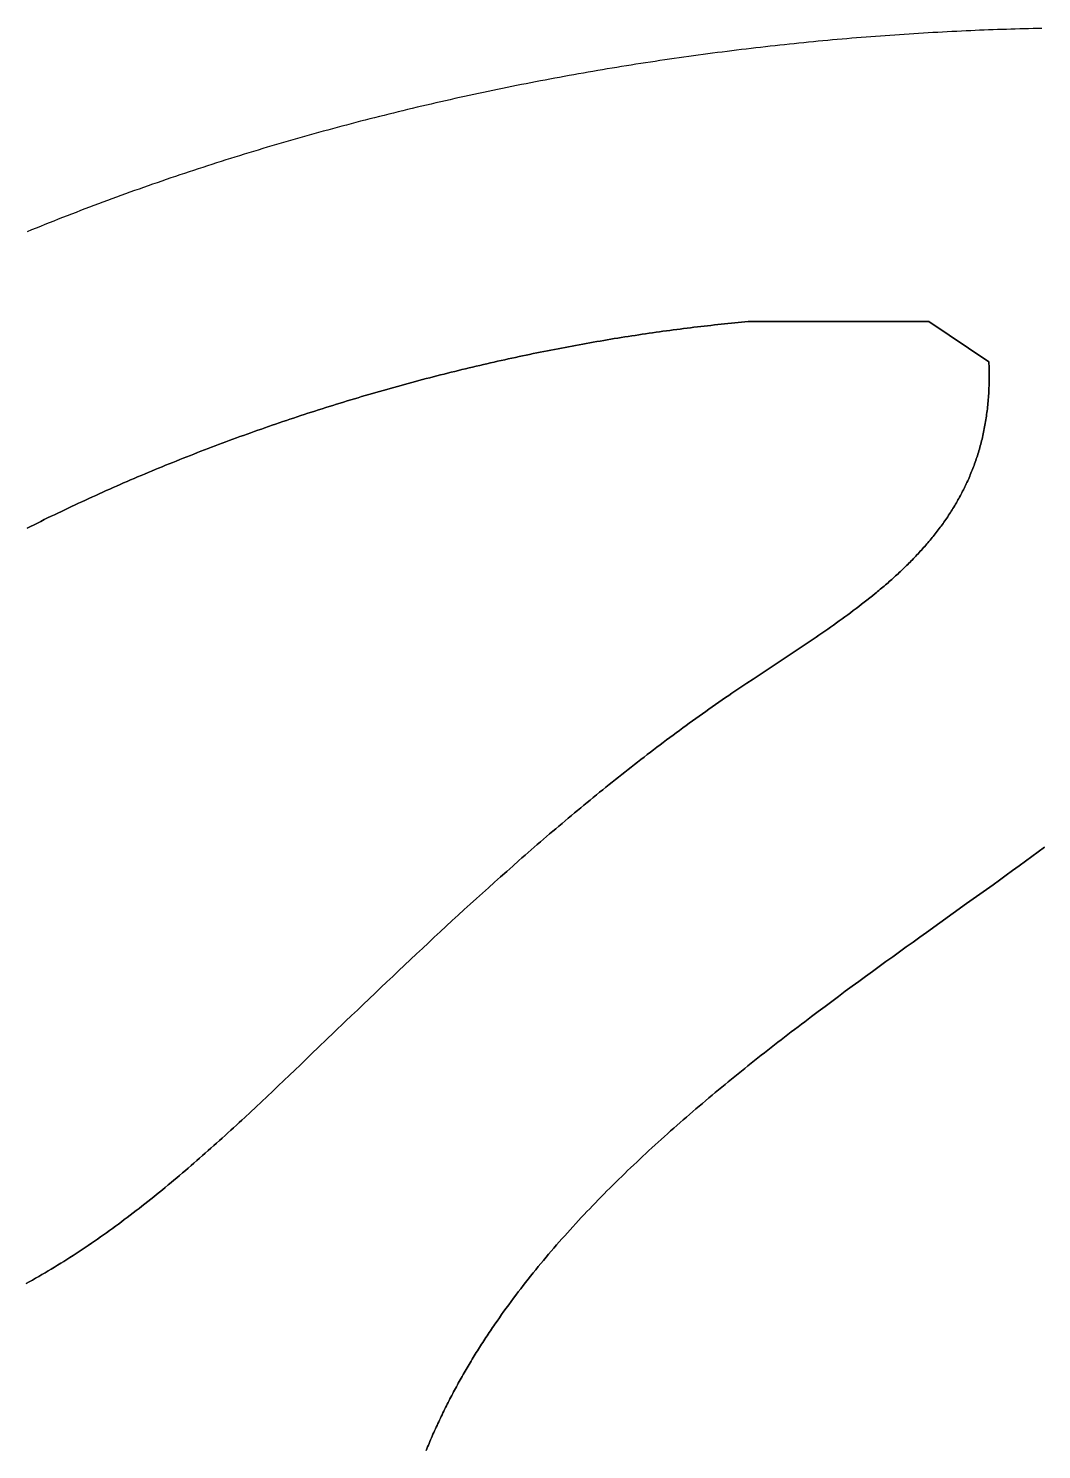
# Model space of a CAD drawing. Header units: millimetres. Extents: x -97041 to 275168, y -12500 to 263793.
# Drawn here: x -53784 to -38942, y 172319 to 193142 of the extents above; entities that cross this region are included whole.
import ezdxf

# ---------------------------------------------------------------- set-up
doc = ezdxf.new("R2010")
doc.units = ezdxf.units.MM
doc.layers.add('CLOSED_AREAS', color=7, linetype='Continuous')
doc.layers.add('REGION_HOLES', color=7, linetype='Continuous')

msp = doc.modelspace()

# ---------------------------------------------------------------- linework, layer by layer
at = {"layer": 'CLOSED_AREAS'}
for points in [[(-38936.128, 193141.562), (-39001.217, 193140.213), (-39066.32, 193138.766), (-39131.438, 193137.219), (-39196.571, 193135.573), (-39261.721, 193133.827), (-39326.885, 193131.983), (-39392.067, 193130.039), (-39457.264, 193127.997), (-39522.479, 193125.855), (-39587.711, 193123.615), (-39652.96, 193121.275), (-39718.227, 193118.837), (-39783.513, 193116.3), (-39848.816, 193113.664), (-39914.139, 193110.929), (-39979.48, 193108.096), (-40044.841, 193105.164), (-40114.583, 193101.927), (-40184.346, 193098.579), (-40254.131, 193095.118), (-40323.936, 193091.545), (-40393.762, 193087.86), (-40463.609, 193084.062), (-40533.474, 193080.152), (-40603.359, 193076.129), (-40673.263, 193071.993), (-40743.184, 193067.745), (-40813.124, 193063.384), (-40883.08, 193058.911), (-40953.053, 193054.325), (-41023.042, 193049.626), (-41093.047, 193044.814), (-41163.067, 193039.889), (-41233.102, 193034.851), (-41303.152, 193029.701), (-41373.215, 193024.437), (-41443.291, 193019.06), (-41513.381, 193013.57), (-41583.482, 193007.967), (-41653.596, 193002.251), (-41723.721, 192996.421), (-41793.857, 192990.478), (-41864.004, 192984.422), (-41934.16, 192978.252), (-42004.326, 192971.968), (-42074.501, 192965.572), (-42144.685, 192959.061), (-42214.876, 192952.437), (-42285.076, 192945.7), (-42355.282, 192938.848), (-42425.495, 192931.883), (-42495.714, 192924.804), (-42565.939, 192917.611), (-42636.17, 192910.305), (-42706.404, 192902.884), (-42776.644, 192895.349), (-42846.887, 192887.701), (-42917.133, 192879.938), (-42987.382, 192872.061), (-43057.633, 192864.07), (-43127.887, 192855.965), (-43198.141, 192847.745), (-43268.397, 192839.411), (-43338.653, 192830.963), (-43408.909, 192822.4), (-43479.165, 192813.723), (-43549.419, 192804.931), (-43619.673, 192796.025), (-43689.924, 192787.004), (-43760.172, 192777.868), (-43830.418, 192768.618), (-43900.661, 192759.253), (-43970.899, 192749.773), (-44041.134, 192740.178), (-44111.363, 192730.468), (-44181.587, 192720.644), (-44251.806, 192710.704), (-44322.018, 192700.65), (-44392.223, 192690.48), (-44462.421, 192680.195), (-44532.612, 192669.795), (-44602.794, 192659.28), (-44672.968, 192648.649), (-44743.133, 192637.903), (-44813.288, 192627.042), (-44883.433, 192616.065), (-44953.567, 192604.973), (-45023.691, 192593.765), (-45093.803, 192582.442), (-45163.903, 192571.003), (-45233.99, 192559.449), (-45304.065, 192547.778), (-45374.126, 192535.992), (-45444.173, 192524.091), (-45514.206, 192512.073), (-45584.224, 192499.939), (-45654.227, 192487.69), (-45724.214, 192475.324), (-45794.185, 192462.843), (-45864.139, 192450.245), (-45934.076, 192437.531), (-46003.995, 192424.701), (-46073.895, 192411.755), (-46143.778, 192398.692), (-46213.641, 192385.514), (-46283.484, 192372.218), (-46353.307, 192358.807), (-46423.11, 192345.279), (-46492.892, 192331.634), (-46562.652, 192317.873), (-46632.39, 192303.995), (-46702.106, 192290), (-46771.799, 192275.889), (-46841.468, 192261.661), (-46911.113, 192247.317), (-46980.734, 192232.855), (-47050.33, 192218.276), (-47119.901, 192203.581), (-47189.446, 192188.768), (-47258.965, 192173.839), (-47328.456, 192158.792), (-47397.921, 192143.629), (-47467.358, 192128.348), (-47536.766, 192112.949), (-47606.146, 192097.434), (-47675.497, 192081.801), (-47744.818, 192066.051), (-47814.109, 192050.184), (-47883.369, 192034.198), (-47952.599, 192018.096), (-48021.797, 192001.876), (-48090.962, 191985.538), (-48160.095, 191969.083), (-48229.196, 191952.509), (-48298.262, 191935.818), (-48367.295, 191919.01), (-48436.293, 191902.083), (-48505.257, 191885.039), (-48574.185, 191867.876), (-48643.077, 191850.596), (-48711.933, 191833.197), (-48780.752, 191815.681), (-48849.534, 191798.046), (-48918.278, 191780.293), (-48986.984, 191762.422), (-49055.651, 191744.433), (-49124.278, 191726.325), (-49192.867, 191708.099), (-49261.414, 191689.754), (-49329.922, 191671.291), (-49398.388, 191652.71), (-49466.813, 191634.01), (-49535.195, 191615.191), (-49603.535, 191596.254), (-49671.832, 191577.198), (-49740.086, 191558.023), (-49808.295, 191538.729), (-49876.46, 191519.317), (-49944.581, 191499.785), (-50012.655, 191480.135), (-50080.684, 191460.365), (-50148.667, 191440.477), (-50216.602, 191420.47), (-50284.491, 191400.343), (-50352.331, 191380.097), (-50420.123, 191359.732), (-50487.867, 191339.248), (-50555.561, 191318.644), (-50623.206, 191297.921), (-50690.8, 191277.078), (-50758.344, 191256.117), (-50825.836, 191235.035), (-50893.277, 191213.834), (-50960.666, 191192.513), (-51028.002, 191171.073), (-51095.285, 191149.513), (-51162.515, 191127.833), (-51229.691, 191106.034), (-51296.812, 191084.114), (-51363.878, 191062.075), (-51430.889, 191039.915), (-51497.844, 191017.636), (-51564.742, 190995.237), (-51631.584, 190972.717), (-51698.368, 190950.078), (-51765.094, 190927.318), (-51831.762, 190904.438), (-51898.372, 190881.438), (-51964.922, 190858.317), (-52031.412, 190835.076), (-52097.842, 190811.715), (-52164.211, 190788.233), (-52230.519, 190764.63), (-52296.766, 190740.907), (-52362.95, 190717.064), (-52429.072, 190693.1), (-52495.131, 190669.015), (-52561.126, 190644.809), (-52627.057, 190620.482), (-52692.924, 190596.035), (-52758.725, 190571.467), (-52824.462, 190546.777), (-52890.132, 190521.967), (-52955.736, 190497.036), (-53021.272, 190471.983), (-53086.742, 190446.81), (-53152.143, 190421.515), (-53217.477, 190396.099), (-53282.741, 190370.562), (-53347.936, 190344.903), (-53413.062, 190319.123), (-53478.117, 190293.222), (-53543.101, 190267.199), (-53608.014, 190241.055), (-53672.856, 190214.789), (-53737.625, 190188.401), (-53802.322, 190161.892)], [(-53819.669, 174752.011), (-53772.883, 174777.672), (-53726.226, 174803.59), (-53679.696, 174829.762), (-53633.292, 174856.185), (-53587.012, 174882.857), (-53540.855, 174909.775), (-53494.82, 174936.938), (-53448.906, 174964.342), (-53403.11, 174991.986), (-53357.432, 175019.866), (-53311.871, 175047.981), (-53266.424, 175076.328), (-53221.09, 175104.904), (-53175.868, 175133.708), (-53130.757, 175162.736), (-53085.755, 175191.986), (-53040.861, 175221.457), (-52996.074, 175251.144), (-52951.392, 175281.047), (-52906.813, 175311.162), (-52862.336, 175341.488), (-52817.961, 175372.021), (-52773.685, 175402.759), (-52729.507, 175433.7), (-52685.426, 175464.841), (-52641.44, 175496.181), (-52597.548, 175527.715), (-52553.749, 175559.443), (-52510.041, 175591.362), (-52466.423, 175623.469), (-52422.893, 175655.762), (-52379.45, 175688.238), (-52336.093, 175720.895), (-52292.82, 175753.73), (-52249.63, 175786.742), (-52206.522, 175819.927), (-52163.493, 175853.283), (-52120.544, 175886.809), (-52077.671, 175920.5), (-52034.875, 175954.356), (-51992.153, 175988.373), (-51949.504, 176022.549), (-51906.927, 176056.881), (-51864.421, 176091.368), (-51821.983, 176126.007), (-51779.613, 176160.795), (-51737.31, 176195.73), (-51695.071, 176230.81), (-51652.895, 176266.031), (-51610.782, 176301.392), (-51568.729, 176336.89), (-51526.736, 176372.523), (-51484.8, 176408.289), (-51442.921, 176444.184), (-51401.097, 176480.207), (-51359.327, 176516.355), (-51317.609, 176552.625), (-51275.942, 176589.016), (-51234.325, 176625.524), (-51192.756, 176662.148), (-51151.233, 176698.884), (-51109.756, 176735.731), (-51068.324, 176772.686), (-51026.933, 176809.747), (-50985.584, 176846.911), (-50944.275, 176884.175), (-50903.004, 176921.538), (-50861.771, 176958.997), (-50820.573, 176996.549), (-50779.409, 177034.192), (-50738.279, 177071.924), (-50697.18, 177109.742), (-50656.111, 177147.643), (-50615.07, 177185.626), (-50533.071, 177261.826), (-50451.169, 177338.322), (-50369.355, 177415.095), (-50287.617, 177492.125), (-50205.944, 177569.392), (-50124.326, 177646.878), (-50042.75, 177724.562), (-49961.206, 177802.426), (-49879.682, 177880.449), (-49798.168, 177958.613), (-49635.125, 178115.285), (-49308.665, 178429.458), (-49137.066, 178594.361), (-49051.146, 178676.799), (-48965.141, 178759.219), (-48879.048, 178841.611), (-48792.864, 178923.969), (-48706.584, 179006.284), (-48620.206, 179088.548), (-48533.726, 179170.754), (-48447.142, 179252.893), (-48360.449, 179334.957), (-48273.645, 179416.939), (-48186.726, 179498.831), (-48099.689, 179580.624), (-48012.53, 179662.311), (-47925.246, 179743.884), (-47837.834, 179825.335), (-47750.291, 179906.655), (-47662.613, 179987.838), (-47574.796, 180068.875), (-47486.838, 180149.758), (-47398.735, 180230.479), (-47310.484, 180311.031), (-47222.082, 180391.405), (-47133.524, 180471.593), (-47044.809, 180551.588), (-46955.932, 180631.381), (-46866.89, 180710.965), (-46777.68, 180790.332), (-46688.298, 180869.473), (-46598.742, 180948.382), (-46553.897, 180987.746), (-46509.008, 181027.049), (-46464.073, 181066.29), (-46419.092, 181105.467), (-46374.065, 181144.581), (-46328.991, 181183.629), (-46283.871, 181222.611), (-46238.702, 181261.525), (-46193.486, 181300.372), (-46148.222, 181339.149), (-46102.909, 181377.856), (-46057.547, 181416.492), (-46012.136, 181455.056), (-45966.674, 181493.546), (-45921.162, 181531.963), (-45875.6, 181570.304), (-45829.986, 181608.569), (-45784.32, 181646.757), (-45738.603, 181684.867), (-45692.833, 181722.898), (-45647.01, 181760.848), (-45601.134, 181798.718), (-45555.204, 181836.506), (-45509.22, 181874.21), (-45463.182, 181911.83), (-45417.089, 181949.366), (-45370.94, 181986.815), (-45324.736, 182024.177), (-45278.475, 182061.452), (-45232.158, 182098.637), (-45185.784, 182135.732), (-45139.352, 182172.736), (-45092.863, 182209.648), (-45046.315, 182246.468), (-44999.708, 182283.193), (-44953.043, 182319.823), (-44906.318, 182356.357), (-44859.533, 182392.795), (-44812.687, 182429.134), (-44765.781, 182465.375), (-44718.814, 182501.515), (-44671.785, 182537.555), (-44624.694, 182573.493), (-44577.541, 182609.327), (-44530.325, 182645.058), (-44483.046, 182680.684), (-44435.703, 182716.205), (-44388.295, 182751.618), (-44340.824, 182786.923), (-44293.287, 182822.12), (-44245.685, 182857.207), (-44198.018, 182892.183), (-44150.284, 182927.047), (-44102.483, 182961.798), (-44054.616, 182996.436), (-44006.681, 183030.958), (-43958.678, 183065.365), (-43910.608, 183099.655), (-43862.468, 183133.828), (-43814.259, 183167.881), (-43765.981, 183201.815), (-43717.633, 183235.628), (-43669.215, 183269.32), (-43620.725, 183302.888), (-43572.165, 183336.333), (-43523.533, 183369.653), (-43479.379, 183399.756), (-43435.173, 183429.761), (-43390.921, 183459.673), (-43346.629, 183489.498), (-43302.305, 183519.241), (-43257.955, 183548.907), (-43169.203, 183608.032), (-43080.428, 183666.915), (-42991.681, 183725.6), (-42814.489, 183842.544), (-42726.149, 183900.89), (-42638.051, 183959.209), (-42550.248, 184017.544), (-42462.793, 184075.938), (-42419.212, 184105.17), (-42375.739, 184134.433), (-42332.379, 184163.732), (-42289.14, 184193.073), (-42246.028, 184222.461), (-42203.049, 184251.901), (-42160.21, 184281.399), (-42117.518, 184310.959), (-42074.98, 184340.588), (-42032.602, 184370.291), (-41990.39, 184400.073), (-41948.353, 184429.939), (-41906.495, 184459.895), (-41864.824, 184489.946), (-41823.346, 184520.098), (-41782.068, 184550.356), (-41740.998, 184580.725), (-41700.14, 184611.21), (-41659.502, 184641.818), (-41619.091, 184672.553), (-41578.914, 184703.421), (-41538.976, 184734.427), (-41499.285, 184765.576), (-41459.846, 184796.875), (-41420.668, 184828.327), (-41381.757, 184859.939), (-41362.403, 184875.807), (-41343.118, 184891.716), (-41323.903, 184907.668), (-41304.759, 184923.663), (-41285.687, 184939.703), (-41266.687, 184955.786), (-41247.76, 184971.915), (-41228.908, 184988.09), (-41210.13, 185004.312), (-41191.428, 185020.581), (-41172.803, 185036.897), (-41154.255, 185053.263), (-41135.786, 185069.677), (-41117.395, 185086.142), (-41099.085, 185102.657), (-41080.855, 185119.224), (-41062.707, 185135.842), (-41044.641, 185152.514), (-41026.658, 185169.238), (-41008.76, 185186.016), (-40990.946, 185202.849), (-40973.218, 185219.738), (-40955.577, 185236.682), (-40938.023, 185253.683), (-40920.558, 185270.742), (-40903.181, 185287.858), (-40885.894, 185305.033), (-40868.698, 185322.267), (-40851.594, 185339.562), (-40834.582, 185356.917), (-40817.663, 185374.333), (-40800.838, 185391.812), (-40784.108, 185409.353), (-40767.474, 185426.958), (-40750.936, 185444.626), (-40734.496, 185462.359), (-40718.154, 185480.158), (-40701.911, 185498.023), (-40685.767, 185515.954), (-40669.725, 185533.953), (-40653.784, 185552.02), (-40637.945, 185570.156), (-40622.21, 185588.361), (-40606.578, 185606.636), (-40591.052, 185624.982), (-40575.631, 185643.399), (-40560.316, 185661.888), (-40545.109, 185680.45), (-40530.01, 185699.086), (-40515.02, 185717.795), (-40500.14, 185736.58), (-40485.371, 185755.44), (-40470.713, 185774.376), (-40456.167, 185793.388), (-40441.735, 185812.478), (-40427.416, 185831.647), (-40413.212, 185850.894), (-40399.124, 185870.22), (-40385.153, 185889.627), (-40371.298, 185909.115), (-40357.562, 185928.684), (-40343.945, 185948.335), (-40330.448, 185968.069), (-40317.071, 185987.886), (-40303.816, 186007.788), (-40290.683, 186027.774), (-40277.673, 186047.846), (-40264.787, 186068.004), (-40252.026, 186088.249), (-40239.39, 186108.581), (-40226.881, 186129.002), (-40214.5, 186149.511), (-40202.246, 186170.11), (-40190.121, 186190.8), (-40178.126, 186211.58), (-40166.262, 186232.451), (-40154.529, 186253.415), (-40142.928, 186274.472), (-40131.461, 186295.622), (-40120.127, 186316.866), (-40108.928, 186338.206), (-40097.865, 186359.64), (-40086.938, 186381.172), (-40076.148, 186402.8), (-40065.497, 186424.525), (-40054.984, 186446.349), (-40044.611, 186468.272), (-40034.379, 186490.294), (-40024.288, 186512.417), (-40014.339, 186534.64), (-40004.533, 186556.965), (-39994.872, 186579.393), (-39985.355, 186601.923), (-39975.983, 186624.557), (-39966.758, 186647.295), (-39957.68, 186670.138), (-39948.75, 186693.087), (-39939.969, 186716.142), (-39931.338, 186739.304), (-39922.858, 186762.574), (-39914.528, 186785.952), (-39906.351, 186809.439), (-39898.327, 186833.035), (-39890.457, 186856.742), (-39882.741, 186880.56), (-39875.181, 186904.489), (-39867.778, 186928.531), (-39860.531, 186952.686), (-39853.443, 186976.955), (-39846.513, 187001.337), (-39839.743, 187025.835), (-39833.134, 187050.449), (-39826.686, 187075.179), (-39820.4, 187100.026), (-39814.277, 187124.99), (-39808.318, 187150.073), (-39802.523, 187175.275), (-39796.894, 187200.597), (-39791.432, 187226.039), (-39786.136, 187251.602), (-39781.009, 187277.287), (-39776.05, 187303.094), (-39771.261, 187329.025), (-39766.643, 187355.079), (-39762.196, 187381.257), (-39757.921, 187407.56), (-39753.819, 187433.99), (-39749.89, 187460.545), (-39746.137, 187487.228), (-39742.559, 187514.039), (-39739.157, 187540.977), (-39735.932, 187568.045), (-39732.885, 187595.243), (-39730.017, 187622.571), (-39727.329, 187650.031), (-39724.821, 187677.622), (-39722.494, 187705.345), (-39720.35, 187733.202), (-39718.388, 187761.192), (-39716.611, 187789.317), (-39715.017, 187817.577), (-39713.61, 187845.973), (-39712.388, 187874.505), (-39711.354, 187903.175), (-39710.507, 187931.982), (-39709.85, 187960.928), (-39709.381, 187990.013), (-39709.104, 188019.237), (-39709.017, 188048.602), (-39709.123, 188078.109), (-39709.421, 188107.757), (-39709.914, 188137.548), (-39710.601, 188167.482), (-39711.483, 188197.559), (-39712.561, 188227.782), (-39713.837, 188258.149), (-40595.166, 188845.702), (-43239.155, 188845.702), (-43288.444, 188841.234), (-43337.794, 188836.664), (-43387.205, 188831.992), (-43436.677, 188827.219), (-43486.208, 188822.343), (-43535.799, 188817.365), (-43585.448, 188812.286), (-43635.155, 188807.105), (-43684.919, 188801.822), (-43734.741, 188796.437), (-43784.618, 188790.95), (-43834.552, 188785.362), (-43884.54, 188779.672), (-43934.583, 188773.88), (-43984.68, 188767.986), (-44034.83, 188761.991), (-44085.033, 188755.894), (-44135.287, 188749.695), (-44185.594, 188743.394), (-44235.952, 188736.992), (-44286.359, 188730.489), (-44336.817, 188723.883), (-44387.324, 188717.176), (-44437.88, 188710.368), (-44488.483, 188703.457), (-44539.134, 188696.446), (-44589.832, 188689.332), (-44640.577, 188682.117), (-44691.367, 188674.801), (-44742.202, 188667.383), (-44793.082, 188659.864), (-44844.005, 188652.243), (-44894.972, 188644.521), (-44945.982, 188636.697), (-44997.034, 188628.772), (-45048.128, 188620.746), (-45099.262, 188612.618), (-45150.438, 188604.388), (-45201.653, 188596.058), (-45252.907, 188587.626), (-45304.2, 188579.092), (-45355.531, 188570.458), (-45406.9, 188561.722), (-45458.305, 188552.885), (-45509.747, 188543.946), (-45561.225, 188534.906), (-45612.737, 188525.765), (-45664.285, 188516.523), (-45715.866, 188507.18), (-45767.481, 188497.735), (-45819.129, 188488.189), (-45870.809, 188478.542), (-45922.521, 188468.794), (-45974.263, 188458.945), (-46026.037, 188448.995), (-46077.84, 188438.943), (-46129.672, 188428.791), (-46181.534, 188418.537), (-46233.423, 188408.183), (-46285.34, 188397.727), (-46337.284, 188387.17), (-46389.254, 188376.513), (-46441.251, 188365.754), (-46493.272, 188354.894), (-46545.318, 188343.934), (-46597.388, 188332.872), (-46649.482, 188321.71), (-46701.599, 188310.446), (-46753.737, 188299.082), (-46805.898, 188287.617), (-46858.08, 188276.051), (-46910.282, 188264.384), (-46962.504, 188252.616), (-47014.746, 188240.748), (-47067.006, 188228.779), (-47119.285, 188216.709), (-47171.581, 188204.538), (-47223.895, 188192.266), (-47276.224, 188179.894), (-47328.57, 188167.421), (-47380.931, 188154.847), (-47433.307, 188142.172), (-47485.696, 188129.397), (-47538.1, 188116.521), (-47590.516, 188103.545), (-47642.945, 188090.468), (-47695.385, 188077.29), (-47747.837, 188064.012), (-47800.299, 188050.633), (-47852.771, 188037.154), (-47905.253, 188023.574), (-47957.743, 188009.893), (-48010.242, 187996.112), (-48062.749, 187982.23), (-48115.262, 187968.248), (-48167.782, 187954.166), (-48220.308, 187939.983), (-48272.84, 187925.699), (-48325.376, 187911.316), (-48377.916, 187896.831), (-48430.46, 187882.247), (-48483.007, 187867.562), (-48535.556, 187852.776), (-48588.107, 187837.89), (-48640.659, 187822.904), (-48693.212, 187807.818), (-48745.766, 187792.631), (-48798.318, 187777.344), (-48850.87, 187761.957), (-48903.42, 187746.469), (-48955.967, 187730.882), (-49008.512, 187715.194), (-49061.053, 187699.405), (-49113.59, 187683.517), (-49166.123, 187667.528), (-49218.65, 187651.44), (-49271.172, 187635.251), (-49323.687, 187618.962), (-49376.196, 187602.573), (-49428.697, 187586.084), (-49481.189, 187569.494), (-49533.673, 187552.805), (-49586.148, 187536.015), (-49638.613, 187519.126), (-49691.068, 187502.136), (-49743.511, 187485.047), (-49795.943, 187467.857), (-49848.362, 187450.568), (-49900.769, 187433.178), (-49953.162, 187415.689), (-50005.542, 187398.1), (-50057.907, 187380.411), (-50110.256, 187362.621), (-50162.59, 187344.732), (-50214.908, 187326.744), (-50267.209, 187308.655), (-50319.492, 187290.466), (-50371.757, 187272.178), (-50424.004, 187253.79), (-50476.231, 187235.302), (-50528.439, 187216.714), (-50580.626, 187198.027), (-50632.792, 187179.239), (-50684.937, 187160.352), (-50737.059, 187141.366), (-50789.159, 187122.279), (-50841.235, 187103.093), (-50893.288, 187083.808), (-50945.316, 187064.422), (-50997.319, 187044.937), (-51049.296, 187025.353), (-51101.247, 187005.668), (-51153.171, 186985.885), (-51205.068, 186966.001), (-51256.936, 186946.018), (-51308.777, 186925.936), (-51360.587, 186905.754), (-51412.369, 186885.472), (-51464.119, 186865.091), (-51515.839, 186844.611), (-51567.528, 186824.031), (-51619.184, 186803.352), (-51670.807, 186782.573), (-51722.398, 186761.695), (-51773.954, 186740.717), (-51825.476, 186719.64), (-51876.963, 186698.464), (-51928.414, 186677.188), (-51979.829, 186655.813), (-52031.208, 186634.338), (-52082.549, 186612.765), (-52133.852, 186591.092), (-52185.116, 186569.319), (-52236.341, 186547.448), (-52287.527, 186525.477), (-52338.672, 186503.407), (-52389.777, 186481.238), (-52440.84, 186458.97), (-52491.861, 186436.602), (-52542.839, 186414.135), (-52593.774, 186391.569), (-52644.665, 186368.904), (-52695.512, 186346.14), (-52746.314, 186323.277), (-52797.07, 186300.315), (-52847.781, 186277.253), (-52898.444, 186254.093), (-52949.06, 186230.833), (-52999.628, 186207.475), (-53050.148, 186184.017), (-53100.619, 186160.461), (-53151.04, 186136.805), (-53201.41, 186113.051), (-53251.73, 186089.197), (-53301.999, 186065.245), (-53352.215, 186041.193), (-53402.379, 186017.043), (-53452.49, 185992.794), (-53502.547, 185968.446), (-53552.55, 185944), (-53602.498, 185919.454), (-53652.39, 185894.809), (-53702.226, 185870.066), (-53752.005, 185845.224), (-53801.728, 185820.283)], [(-38897.906, 181143.584), (-38990.769, 181075.457), (-39084.104, 181007.222), (-39177.893, 180938.876), (-39272.119, 180870.412), (-39366.763, 180801.827), (-39461.808, 180733.115), (-39557.236, 180664.271), (-39653.029, 180595.291), (-39749.169, 180526.169), (-39845.639, 180456.902), (-40039.495, 180317.908), (-40234.454, 180178.27), (-40430.374, 180037.95), (-40627.111, 179896.908), (-40725.742, 179826.104), (-40824.523, 179755.105), (-40923.438, 179683.907), (-41022.468, 179612.503), (-41121.595, 179540.89), (-41220.802, 179469.062), (-41320.07, 179397.015), (-41419.382, 179324.743), (-41518.72, 179252.242), (-41618.066, 179179.507), (-41717.402, 179106.533), (-41816.711, 179033.315), (-41915.974, 178959.848), (-42015.174, 178886.128), (-42114.293, 178812.149), (-42213.312, 178737.907), (-42312.215, 178663.397), (-42361.617, 178626.039), (-42410.983, 178588.613), (-42460.311, 178551.117), (-42509.599, 178513.551), (-42558.844, 178475.915), (-42608.044, 178438.207), (-42657.197, 178400.427), (-42706.301, 178362.575), (-42755.353, 178324.649), (-42804.352, 178286.649), (-42853.294, 178248.576), (-42902.179, 178210.427), (-42951.003, 178172.202), (-42999.764, 178133.902), (-43048.46, 178095.524), (-43097.089, 178057.069), (-43145.649, 178018.537), (-43194.137, 177979.925), (-43242.551, 177941.234), (-43290.89, 177902.463), (-43339.15, 177863.612), (-43387.329, 177824.68), (-43435.426, 177785.666), (-43483.437, 177746.569), (-43531.362, 177707.39), (-43579.197, 177668.127), (-43626.94, 177628.78), (-43674.589, 177589.348), (-43722.142, 177549.831), (-43769.597, 177510.228), (-43816.951, 177470.538), (-43864.203, 177430.761), (-43911.349, 177390.897), (-43958.388, 177350.943), (-44005.317, 177310.901), (-44052.135, 177270.769), (-44098.839, 177230.547), (-44145.426, 177190.234), (-44191.895, 177149.83), (-44238.244, 177109.333), (-44284.469, 177068.744), (-44330.569, 177028.062), (-44376.542, 176987.285), (-44422.385, 176946.414), (-44468.096, 176905.448), (-44513.674, 176864.386), (-44559.115, 176823.228), (-44604.417, 176781.973), (-44649.579, 176740.62), (-44694.597, 176699.17), (-44739.471, 176657.62), (-44784.197, 176615.971), (-44828.773, 176574.222), (-44873.197, 176532.372), (-44917.467, 176490.421), (-44961.581, 176448.368), (-45005.536, 176406.213), (-45049.331, 176363.955), (-45092.962, 176321.593), (-45136.428, 176279.126), (-45179.726, 176236.555), (-45222.855, 176193.878), (-45265.811, 176151.096), (-45308.593, 176108.206), (-45351.199, 176065.209), (-45393.626, 176022.104), (-45435.873, 175978.891), (-45477.936, 175935.569), (-45519.813, 175892.136), (-45561.503, 175848.594), (-45603.003, 175804.94), (-45644.311, 175761.175), (-45685.425, 175717.297), (-45726.342, 175673.307), (-45767.061, 175629.203), (-45807.578, 175584.985), (-45847.892, 175540.653), (-45888.001, 175496.205), (-45927.902, 175451.641), (-45967.593, 175406.961), (-46007.072, 175362.164), (-46046.336, 175317.249), (-46085.384, 175272.216), (-46124.213, 175227.064), (-46162.821, 175181.792), (-46201.205, 175136.4), (-46239.364, 175090.887), (-46277.295, 175045.253), (-46314.997, 174999.497), (-46352.466, 174953.619), (-46389.7, 174907.617), (-46426.698, 174861.492), (-46463.456, 174815.242), (-46499.974, 174768.867), (-46536.248, 174722.366), (-46572.277, 174675.739), (-46608.057, 174628.985), (-46643.588, 174582.104), (-46678.866, 174535.095), (-46713.89, 174487.957), (-46748.657, 174440.69), (-46783.165, 174393.292), (-46817.411, 174345.765), (-46851.394, 174298.106), (-46885.112, 174250.315), (-46918.561, 174202.392), (-46951.74, 174154.337), (-46968.228, 174130.259), (-46984.647, 174106.147), (-47000.998, 174082.002), (-47017.279, 174057.823), (-47033.492, 174033.611), (-47049.635, 174009.365), (-47065.708, 173985.085), (-47081.711, 173960.771), (-47097.644, 173936.423), (-47113.506, 173912.041), (-47129.297, 173887.625), (-47145.017, 173863.175), (-47160.666, 173838.69), (-47176.243, 173814.171), (-47191.748, 173789.618), (-47207.18, 173765.03), (-47222.54, 173740.407), (-47237.827, 173715.75), (-47253.042, 173691.058), (-47268.182, 173666.331), (-47283.249, 173641.569), (-47298.242, 173616.772), (-47313.161, 173591.94), (-47328.005, 173567.073), (-47342.775, 173542.171), (-47357.469, 173517.233), (-47372.088, 173492.26), (-47386.632, 173467.252), (-47401.099, 173442.208), (-47415.49, 173417.128), (-47429.805, 173392.013), (-47444.043, 173366.862), (-47458.204, 173341.675), (-47472.288, 173316.452), (-47486.294, 173291.194), (-47500.223, 173265.899), (-47514.073, 173240.568), (-47527.844, 173215.201), (-47541.538, 173189.797), (-47555.152, 173164.357), (-47568.686, 173138.881), (-47582.142, 173113.369), (-47595.517, 173087.819), (-47608.812, 173062.233), (-47622.027, 173036.61), (-47635.162, 173010.951), (-47648.215, 172985.254), (-47661.187, 172959.521), (-47674.078, 172933.75), (-47686.887, 172907.943), (-47699.614, 172882.098), (-47712.258, 172856.216), (-47724.82, 172830.296), (-47737.299, 172804.339), (-47749.695, 172778.345), (-47762.008, 172752.313), (-47774.236, 172726.243), (-47786.381, 172700.136), (-47798.442, 172673.99), (-47810.417, 172647.807), (-47822.309, 172621.586), (-47834.114, 172595.327), (-47845.835, 172569.03), (-47857.47, 172542.694), (-47869.019, 172516.32), (-47880.481, 172489.908), (-47891.858, 172463.458), (-47903.147, 172436.969), (-47914.349, 172410.441), (-47925.464, 172383.875), (-47936.492, 172357.27), (-47947.431, 172330.626), (-47958.282, 172303.943)]]:
    msp.add_lwpolyline(points, dxfattribs=at)
at = {"layer": 'REGION_HOLES'}
for points in [[(-53801.728, 185820.283), (-53752.005, 185845.224), (-53702.226, 185870.066), (-53652.39, 185894.809), (-53602.498, 185919.454), (-53552.55, 185944), (-53502.547, 185968.446), (-53452.49, 185992.794), (-53402.379, 186017.043), (-53352.215, 186041.193), (-53301.999, 186065.245), (-53251.73, 186089.197), (-53201.41, 186113.051), (-53151.04, 186136.805), (-53100.619, 186160.461), (-53050.148, 186184.017), (-52999.628, 186207.475), (-52949.06, 186230.833), (-52898.444, 186254.093), (-52847.781, 186277.253), (-52797.07, 186300.315), (-52746.314, 186323.277), (-52695.512, 186346.14), (-52644.665, 186368.904), (-52593.774, 186391.569), (-52542.839, 186414.135), (-52491.861, 186436.602), (-52440.84, 186458.97), (-52389.777, 186481.238), (-52338.672, 186503.407), (-52287.527, 186525.477), (-52236.341, 186547.448), (-52185.116, 186569.319), (-52133.852, 186591.092), (-52082.549, 186612.765), (-52031.208, 186634.338), (-51979.829, 186655.813), (-51928.414, 186677.188), (-51876.963, 186698.464), (-51825.476, 186719.64), (-51773.954, 186740.717), (-51722.398, 186761.695), (-51670.807, 186782.573), (-51619.184, 186803.352), (-51567.528, 186824.031), (-51515.839, 186844.611), (-51464.119, 186865.091), (-51412.369, 186885.472), (-51360.587, 186905.754), (-51308.777, 186925.936), (-51256.936, 186946.018), (-51205.068, 186966.001), (-51153.171, 186985.885), (-51101.247, 187005.668), (-51049.296, 187025.353), (-50997.319, 187044.937), (-50945.316, 187064.422), (-50893.288, 187083.808), (-50841.235, 187103.093), (-50789.159, 187122.279), (-50737.059, 187141.366), (-50684.937, 187160.352), (-50632.792, 187179.239), (-50580.626, 187198.027), (-50528.439, 187216.714), (-50476.231, 187235.302), (-50424.004, 187253.79), (-50371.757, 187272.178), (-50319.492, 187290.466), (-50267.209, 187308.655), (-50214.908, 187326.744), (-50162.59, 187344.732), (-50110.256, 187362.621), (-50057.907, 187380.411), (-50005.542, 187398.1), (-49953.162, 187415.689), (-49900.769, 187433.178), (-49848.362, 187450.568), (-49795.943, 187467.857), (-49743.511, 187485.047), (-49691.068, 187502.136), (-49638.613, 187519.126), (-49586.148, 187536.015), (-49533.673, 187552.805), (-49481.189, 187569.494), (-49428.697, 187586.084), (-49376.196, 187602.573), (-49323.687, 187618.962), (-49271.172, 187635.251), (-49218.65, 187651.44), (-49166.123, 187667.528), (-49113.59, 187683.517), (-49061.053, 187699.405), (-49008.512, 187715.194), (-48955.967, 187730.882), (-48903.42, 187746.469), (-48850.87, 187761.957), (-48798.318, 187777.344), (-48745.766, 187792.631), (-48693.212, 187807.818), (-48640.659, 187822.904), (-48588.107, 187837.89), (-48535.556, 187852.776), (-48483.007, 187867.562), (-48430.46, 187882.247), (-48377.916, 187896.831), (-48325.376, 187911.316), (-48272.84, 187925.699), (-48220.308, 187939.983), (-48167.782, 187954.166), (-48115.262, 187968.248), (-48062.749, 187982.23), (-48010.242, 187996.112), (-47957.743, 188009.893), (-47905.253, 188023.574), (-47852.771, 188037.154), (-47800.299, 188050.633), (-47747.837, 188064.012), (-47695.385, 188077.29), (-47642.945, 188090.468), (-47590.516, 188103.545), (-47538.1, 188116.521), (-47485.696, 188129.397), (-47433.307, 188142.172), (-47380.931, 188154.847), (-47328.57, 188167.421), (-47276.224, 188179.894), (-47223.895, 188192.266), (-47171.581, 188204.538), (-47119.285, 188216.709), (-47067.006, 188228.779), (-47014.746, 188240.748), (-46962.504, 188252.616), (-46910.282, 188264.384), (-46858.08, 188276.051), (-46805.898, 188287.617), (-46753.737, 188299.082), (-46701.599, 188310.446), (-46649.482, 188321.71), (-46597.388, 188332.872), (-46545.318, 188343.934), (-46493.272, 188354.894), (-46441.251, 188365.754), (-46389.254, 188376.513), (-46337.284, 188387.17), (-46285.34, 188397.727), (-46233.423, 188408.183), (-46181.534, 188418.537), (-46129.672, 188428.791), (-46077.84, 188438.943), (-46026.037, 188448.995), (-45974.263, 188458.945), (-45922.521, 188468.794), (-45870.809, 188478.542), (-45819.129, 188488.189), (-45767.481, 188497.735), (-45715.866, 188507.18), (-45664.285, 188516.523), (-45612.737, 188525.765), (-45561.225, 188534.906), (-45509.747, 188543.946), (-45458.305, 188552.885), (-45406.9, 188561.722), (-45355.531, 188570.458), (-45304.2, 188579.092), (-45252.907, 188587.626), (-45201.653, 188596.058), (-45150.438, 188604.388), (-45099.262, 188612.618), (-45048.128, 188620.746), (-44997.034, 188628.772), (-44945.982, 188636.697), (-44894.972, 188644.521), (-44844.005, 188652.243), (-44793.082, 188659.864), (-44742.202, 188667.383), (-44691.367, 188674.801), (-44640.577, 188682.117), (-44589.832, 188689.332), (-44539.134, 188696.446), (-44488.483, 188703.457), (-44437.88, 188710.368), (-44387.324, 188717.176), (-44336.817, 188723.883), (-44286.359, 188730.489), (-44235.952, 188736.992), (-44185.594, 188743.394), (-44135.287, 188749.695), (-44085.033, 188755.894), (-44034.83, 188761.991), (-43984.68, 188767.986), (-43934.583, 188773.88), (-43884.54, 188779.672), (-43834.552, 188785.362), (-43784.618, 188790.95), (-43734.741, 188796.437), (-43684.919, 188801.822), (-43635.155, 188807.105), (-43585.448, 188812.286), (-43535.799, 188817.365), (-43486.208, 188822.343), (-43436.677, 188827.219), (-43387.205, 188831.992), (-43337.794, 188836.664), (-43288.444, 188841.234), (-43239.155, 188845.702), (-40595.166, 188845.702), (-39713.837, 188258.149), (-39712.561, 188227.782), (-39711.483, 188197.559), (-39710.601, 188167.482), (-39709.914, 188137.548), (-39709.421, 188107.757), (-39709.123, 188078.109), (-39709.017, 188048.602), (-39709.104, 188019.237), (-39709.381, 187990.013), (-39709.85, 187960.928), (-39710.507, 187931.982), (-39711.354, 187903.175), (-39712.388, 187874.505), (-39713.61, 187845.973), (-39715.017, 187817.577), (-39716.611, 187789.317), (-39718.388, 187761.192), (-39720.35, 187733.202), (-39722.494, 187705.345), (-39724.821, 187677.622), (-39727.329, 187650.031), (-39730.017, 187622.571), (-39732.885, 187595.243), (-39735.932, 187568.045), (-39739.157, 187540.977), (-39742.559, 187514.039), (-39746.137, 187487.228), (-39749.89, 187460.545), (-39753.819, 187433.99), (-39757.921, 187407.56), (-39762.196, 187381.257), (-39766.643, 187355.079), (-39771.261, 187329.025), (-39776.05, 187303.094), (-39781.009, 187277.287), (-39786.136, 187251.602), (-39791.432, 187226.039), (-39796.894, 187200.597), (-39802.523, 187175.275), (-39808.318, 187150.073), (-39814.277, 187124.99), (-39820.4, 187100.026), (-39826.686, 187075.179), (-39833.134, 187050.449), (-39839.743, 187025.835), (-39846.513, 187001.337), (-39853.443, 186976.955), (-39860.531, 186952.686), (-39867.778, 186928.531), (-39875.181, 186904.489), (-39882.741, 186880.56), (-39890.457, 186856.742), (-39898.327, 186833.035), (-39906.351, 186809.439), (-39914.528, 186785.952), (-39922.858, 186762.574), (-39931.338, 186739.304), (-39939.969, 186716.142), (-39948.75, 186693.087), (-39957.68, 186670.138), (-39966.758, 186647.295), (-39975.983, 186624.557), (-39985.355, 186601.923), (-39994.872, 186579.393), (-40004.533, 186556.965), (-40014.339, 186534.64), (-40024.288, 186512.417), (-40034.379, 186490.294), (-40044.611, 186468.272), (-40054.984, 186446.349), (-40065.497, 186424.525), (-40076.148, 186402.8), (-40086.938, 186381.172), (-40097.865, 186359.64), (-40108.928, 186338.206), (-40120.127, 186316.866), (-40131.461, 186295.622), (-40142.928, 186274.472), (-40154.529, 186253.415), (-40166.262, 186232.451), (-40178.126, 186211.58), (-40190.121, 186190.8), (-40202.246, 186170.11), (-40214.5, 186149.511), (-40226.881, 186129.002), (-40239.39, 186108.581), (-40252.026, 186088.249), (-40264.787, 186068.004), (-40277.673, 186047.846), (-40290.683, 186027.774), (-40303.816, 186007.788), (-40317.071, 185987.886), (-40330.448, 185968.069), (-40343.945, 185948.335), (-40357.562, 185928.684), (-40371.298, 185909.115), (-40385.153, 185889.627), (-40399.124, 185870.22), (-40413.212, 185850.894), (-40427.416, 185831.647), (-40441.735, 185812.478), (-40456.167, 185793.388), (-40470.713, 185774.376), (-40485.371, 185755.44), (-40500.14, 185736.58), (-40515.02, 185717.795), (-40530.01, 185699.086), (-40545.109, 185680.45), (-40560.316, 185661.888), (-40575.631, 185643.399), (-40591.052, 185624.982), (-40606.578, 185606.636), (-40622.21, 185588.361), (-40637.945, 185570.156), (-40653.784, 185552.02), (-40669.725, 185533.953), (-40685.767, 185515.954), (-40701.911, 185498.023), (-40718.154, 185480.158), (-40734.496, 185462.359), (-40750.936, 185444.626), (-40767.474, 185426.958), (-40784.108, 185409.353), (-40800.838, 185391.812), (-40817.663, 185374.333), (-40834.582, 185356.917), (-40851.594, 185339.562), (-40868.698, 185322.267), (-40885.894, 185305.033), (-40903.181, 185287.858), (-40920.558, 185270.742), (-40938.023, 185253.683), (-40955.577, 185236.682), (-40973.218, 185219.738), (-40990.946, 185202.849), (-41008.76, 185186.016), (-41026.658, 185169.238), (-41044.641, 185152.514), (-41062.707, 185135.842), (-41080.855, 185119.224), (-41099.085, 185102.657), (-41117.395, 185086.142), (-41135.786, 185069.677), (-41154.255, 185053.263), (-41172.803, 185036.897), (-41191.428, 185020.581), (-41210.13, 185004.312), (-41228.908, 184988.09), (-41247.76, 184971.915), (-41266.687, 184955.786), (-41285.687, 184939.703), (-41304.759, 184923.663), (-41323.903, 184907.668), (-41343.118, 184891.716), (-41362.403, 184875.807), (-41381.757, 184859.939), (-41420.668, 184828.327), (-41459.846, 184796.875), (-41499.285, 184765.576), (-41538.976, 184734.427), (-41578.914, 184703.421), (-41619.091, 184672.553), (-41659.502, 184641.818), (-41700.14, 184611.21), (-41740.998, 184580.725), (-41782.068, 184550.356), (-41823.346, 184520.098), (-41864.824, 184489.946), (-41906.495, 184459.895), (-41948.353, 184429.939), (-41990.39, 184400.073), (-42032.602, 184370.291), (-42074.98, 184340.588), (-42117.518, 184310.959), (-42160.21, 184281.399), (-42203.049, 184251.901), (-42246.028, 184222.461), (-42289.14, 184193.073), (-42332.379, 184163.732), (-42375.739, 184134.433), (-42419.212, 184105.17), (-42462.793, 184075.938), (-42550.248, 184017.544), (-42638.051, 183959.209), (-42726.149, 183900.89), (-42814.489, 183842.544), (-42991.681, 183725.6), (-43080.428, 183666.915), (-43169.203, 183608.032), (-43257.955, 183548.907), (-43302.305, 183519.241), (-43346.629, 183489.498), (-43390.921, 183459.673), (-43435.173, 183429.761), (-43479.379, 183399.756), (-43523.533, 183369.653), (-43572.165, 183336.333), (-43620.725, 183302.888), (-43669.215, 183269.32), (-43717.633, 183235.628), (-43765.981, 183201.815), (-43814.259, 183167.881), (-43862.468, 183133.828), (-43910.608, 183099.655), (-43958.678, 183065.365), (-44006.681, 183030.958), (-44054.616, 182996.436), (-44102.483, 182961.798), (-44150.284, 182927.047), (-44198.018, 182892.183), (-44245.685, 182857.207), (-44293.287, 182822.12), (-44340.824, 182786.923), (-44388.295, 182751.618), (-44435.703, 182716.205), (-44483.046, 182680.684), (-44530.325, 182645.058), (-44577.541, 182609.327), (-44624.694, 182573.493), (-44671.785, 182537.555), (-44718.814, 182501.515), (-44765.781, 182465.375), (-44812.687, 182429.134), (-44859.533, 182392.795), (-44906.318, 182356.357), (-44953.043, 182319.823), (-44999.708, 182283.193), (-45046.315, 182246.468), (-45092.863, 182209.648), (-45139.352, 182172.736), (-45185.784, 182135.732), (-45232.158, 182098.637), (-45278.475, 182061.452), (-45324.736, 182024.177), (-45370.94, 181986.815), (-45417.089, 181949.366), (-45463.182, 181911.83), (-45509.22, 181874.21), (-45555.204, 181836.506), (-45601.134, 181798.718), (-45647.01, 181760.848), (-45692.833, 181722.898), (-45738.603, 181684.867), (-45784.32, 181646.757), (-45829.986, 181608.569), (-45875.6, 181570.304), (-45921.162, 181531.963), (-45966.674, 181493.546), (-46012.136, 181455.056), (-46057.547, 181416.492), (-46102.909, 181377.856), (-46148.222, 181339.149), (-46193.486, 181300.372), (-46238.702, 181261.525), (-46283.871, 181222.611), (-46328.991, 181183.629), (-46374.065, 181144.581), (-46419.092, 181105.467), (-46464.073, 181066.29), (-46509.008, 181027.049), (-46553.897, 180987.746), (-46598.742, 180948.382), (-46688.298, 180869.473), (-46777.68, 180790.332), (-46866.89, 180710.965), (-46955.932, 180631.381), (-47044.809, 180551.588), (-47133.524, 180471.593), (-47222.082, 180391.405), (-47310.484, 180311.031), (-47398.735, 180230.479), (-47486.838, 180149.758), (-47574.796, 180068.875), (-47662.613, 179987.838), (-47750.291, 179906.655), (-47837.834, 179825.335), (-47925.246, 179743.884), (-48012.53, 179662.311), (-48099.689, 179580.624), (-48186.726, 179498.831), (-48273.645, 179416.939), (-48360.449, 179334.957), (-48447.142, 179252.893), (-48533.726, 179170.754), (-48620.206, 179088.548), (-48706.584, 179006.284), (-48792.864, 178923.969), (-48879.048, 178841.611), (-48965.141, 178759.219), (-49051.146, 178676.799), (-49137.066, 178594.361), (-49308.665, 178429.458), (-49635.125, 178115.285), (-49798.168, 177958.613), (-49879.682, 177880.449), (-49961.206, 177802.426), (-50042.75, 177724.562), (-50124.326, 177646.878), (-50205.944, 177569.392), (-50287.617, 177492.125), (-50369.355, 177415.095), (-50451.169, 177338.322), (-50533.071, 177261.826), (-50615.07, 177185.626), (-50656.111, 177147.643), (-50697.18, 177109.742), (-50738.279, 177071.924), (-50779.409, 177034.192), (-50820.573, 176996.549), (-50861.771, 176958.997), (-50903.004, 176921.538), (-50944.275, 176884.175), (-50985.584, 176846.911), (-51026.933, 176809.747), (-51068.324, 176772.686), (-51109.756, 176735.731), (-51151.233, 176698.884), (-51192.756, 176662.148), (-51234.325, 176625.524), (-51275.942, 176589.016), (-51317.609, 176552.625), (-51359.327, 176516.355), (-51401.097, 176480.207), (-51442.921, 176444.184), (-51484.8, 176408.289), (-51526.736, 176372.523), (-51568.729, 176336.89), (-51610.782, 176301.392), (-51652.895, 176266.031), (-51695.071, 176230.81), (-51737.31, 176195.73), (-51779.613, 176160.795), (-51821.983, 176126.007), (-51864.421, 176091.368), (-51906.927, 176056.881), (-51949.504, 176022.549), (-51992.153, 175988.373), (-52034.875, 175954.356), (-52077.671, 175920.5), (-52120.544, 175886.809), (-52163.493, 175853.283), (-52206.522, 175819.927), (-52249.63, 175786.742), (-52292.82, 175753.73), (-52336.093, 175720.895), (-52379.45, 175688.238), (-52422.893, 175655.762), (-52466.423, 175623.469), (-52510.041, 175591.362), (-52553.749, 175559.443), (-52597.548, 175527.715), (-52641.44, 175496.181), (-52685.426, 175464.841), (-52729.507, 175433.7), (-52773.685, 175402.759), (-52817.961, 175372.021), (-52862.336, 175341.488), (-52906.813, 175311.162), (-52951.392, 175281.047), (-52996.074, 175251.144), (-53040.861, 175221.457), (-53085.755, 175191.986), (-53130.757, 175162.736), (-53175.868, 175133.708), (-53221.09, 175104.904), (-53266.424, 175076.328), (-53311.871, 175047.981), (-53357.432, 175019.866), (-53403.11, 174991.986), (-53448.906, 174964.342), (-53494.82, 174936.938), (-53540.855, 174909.775), (-53587.012, 174882.857), (-53633.292, 174856.185), (-53679.696, 174829.762), (-53726.226, 174803.59), (-53772.883, 174777.672), (-53819.669, 174752.011)], [(-47958.282, 172303.943), (-47947.431, 172330.626), (-47936.492, 172357.27), (-47925.464, 172383.875), (-47914.349, 172410.441), (-47903.147, 172436.969), (-47891.858, 172463.458), (-47880.481, 172489.908), (-47869.019, 172516.32), (-47857.47, 172542.694), (-47845.835, 172569.03), (-47834.114, 172595.327), (-47822.309, 172621.586), (-47810.417, 172647.807), (-47798.442, 172673.99), (-47786.381, 172700.136), (-47774.236, 172726.243), (-47762.008, 172752.313), (-47749.695, 172778.345), (-47737.299, 172804.339), (-47724.82, 172830.296), (-47712.258, 172856.216), (-47699.614, 172882.098), (-47686.887, 172907.943), (-47674.078, 172933.75), (-47661.187, 172959.521), (-47648.215, 172985.254), (-47635.162, 173010.951), (-47622.027, 173036.61), (-47608.812, 173062.233), (-47595.517, 173087.819), (-47582.142, 173113.369), (-47568.686, 173138.881), (-47555.152, 173164.357), (-47541.538, 173189.797), (-47527.844, 173215.201), (-47514.073, 173240.568), (-47500.223, 173265.899), (-47486.294, 173291.194), (-47472.288, 173316.452), (-47458.204, 173341.675), (-47444.043, 173366.862), (-47429.805, 173392.013), (-47415.49, 173417.128), (-47401.099, 173442.208), (-47386.632, 173467.252), (-47372.088, 173492.26), (-47357.469, 173517.233), (-47342.775, 173542.171), (-47328.005, 173567.073), (-47313.161, 173591.94), (-47298.242, 173616.772), (-47283.249, 173641.569), (-47268.182, 173666.331), (-47253.042, 173691.058), (-47237.827, 173715.75), (-47222.54, 173740.407), (-47207.18, 173765.03), (-47191.748, 173789.618), (-47176.243, 173814.171), (-47160.666, 173838.69), (-47145.017, 173863.175), (-47129.297, 173887.625), (-47113.506, 173912.041), (-47097.644, 173936.423), (-47081.711, 173960.771), (-47065.708, 173985.085), (-47049.635, 174009.365), (-47033.492, 174033.611), (-47017.279, 174057.823), (-47000.998, 174082.002), (-46984.647, 174106.147), (-46968.228, 174130.259), (-46951.74, 174154.337), (-46918.561, 174202.392), (-46885.112, 174250.315), (-46851.394, 174298.106), (-46817.411, 174345.765), (-46783.165, 174393.292), (-46748.657, 174440.69), (-46713.89, 174487.957), (-46678.866, 174535.095), (-46643.588, 174582.104), (-46608.057, 174628.985), (-46572.277, 174675.739), (-46536.248, 174722.366), (-46499.974, 174768.867), (-46463.456, 174815.242), (-46426.698, 174861.492), (-46389.7, 174907.617), (-46352.466, 174953.619), (-46314.997, 174999.497), (-46277.295, 175045.253), (-46239.364, 175090.887), (-46201.205, 175136.4), (-46162.821, 175181.792), (-46124.213, 175227.064), (-46085.384, 175272.216), (-46046.336, 175317.249), (-46007.072, 175362.164), (-45967.593, 175406.961), (-45927.902, 175451.641), (-45888.001, 175496.205), (-45847.892, 175540.653), (-45807.578, 175584.985), (-45767.061, 175629.203), (-45726.342, 175673.307), (-45685.425, 175717.297), (-45644.311, 175761.175), (-45603.003, 175804.94), (-45561.503, 175848.594), (-45519.813, 175892.136), (-45477.936, 175935.569), (-45435.873, 175978.891), (-45393.626, 176022.104), (-45351.199, 176065.209), (-45308.593, 176108.206), (-45265.811, 176151.096), (-45222.855, 176193.878), (-45179.726, 176236.555), (-45136.428, 176279.126), (-45092.962, 176321.593), (-45049.331, 176363.955), (-45005.536, 176406.213), (-44961.581, 176448.368), (-44917.467, 176490.421), (-44873.197, 176532.372), (-44828.773, 176574.222), (-44784.197, 176615.971), (-44739.471, 176657.62), (-44694.597, 176699.17), (-44649.579, 176740.62), (-44604.417, 176781.973), (-44559.115, 176823.228), (-44513.674, 176864.386), (-44468.096, 176905.448), (-44422.385, 176946.414), (-44376.542, 176987.285), (-44330.569, 177028.062), (-44284.469, 177068.744), (-44238.244, 177109.333), (-44191.895, 177149.83), (-44145.426, 177190.234), (-44098.839, 177230.547), (-44052.135, 177270.769), (-44005.317, 177310.901), (-43958.388, 177350.943), (-43911.349, 177390.897), (-43864.203, 177430.761), (-43816.951, 177470.538), (-43769.597, 177510.228), (-43722.142, 177549.831), (-43674.589, 177589.348), (-43626.94, 177628.78), (-43579.197, 177668.127), (-43531.362, 177707.39), (-43483.437, 177746.569), (-43435.426, 177785.666), (-43387.329, 177824.68), (-43339.15, 177863.612), (-43290.89, 177902.463), (-43242.551, 177941.234), (-43194.137, 177979.925), (-43145.649, 178018.537), (-43097.089, 178057.069), (-43048.46, 178095.524), (-42999.764, 178133.902), (-42951.003, 178172.202), (-42902.179, 178210.427), (-42853.294, 178248.576), (-42804.352, 178286.649), (-42755.353, 178324.649), (-42706.301, 178362.575), (-42657.197, 178400.427), (-42608.044, 178438.207), (-42558.844, 178475.915), (-42509.599, 178513.551), (-42460.311, 178551.117), (-42410.983, 178588.613), (-42361.617, 178626.039), (-42312.215, 178663.397), (-42213.312, 178737.907), (-42114.293, 178812.149), (-42015.174, 178886.128), (-41915.974, 178959.848), (-41816.711, 179033.315), (-41717.402, 179106.533), (-41618.066, 179179.507), (-41518.72, 179252.242), (-41419.382, 179324.743), (-41320.07, 179397.015), (-41220.802, 179469.062), (-41121.595, 179540.89), (-41022.468, 179612.503), (-40923.438, 179683.907), (-40824.523, 179755.105), (-40725.742, 179826.104), (-40627.111, 179896.908), (-40430.374, 180037.95), (-40234.454, 180178.27), (-40039.495, 180317.908), (-39845.639, 180456.902), (-39749.169, 180526.169), (-39653.029, 180595.291), (-39557.236, 180664.271), (-39461.808, 180733.115), (-39366.763, 180801.827), (-39272.119, 180870.412), (-39177.893, 180938.876), (-39084.104, 181007.222), (-38990.769, 181075.457), (-38897.906, 181143.584)]]:
    msp.add_lwpolyline(points, dxfattribs=at)

doc.saveas('drawing.dxf')
